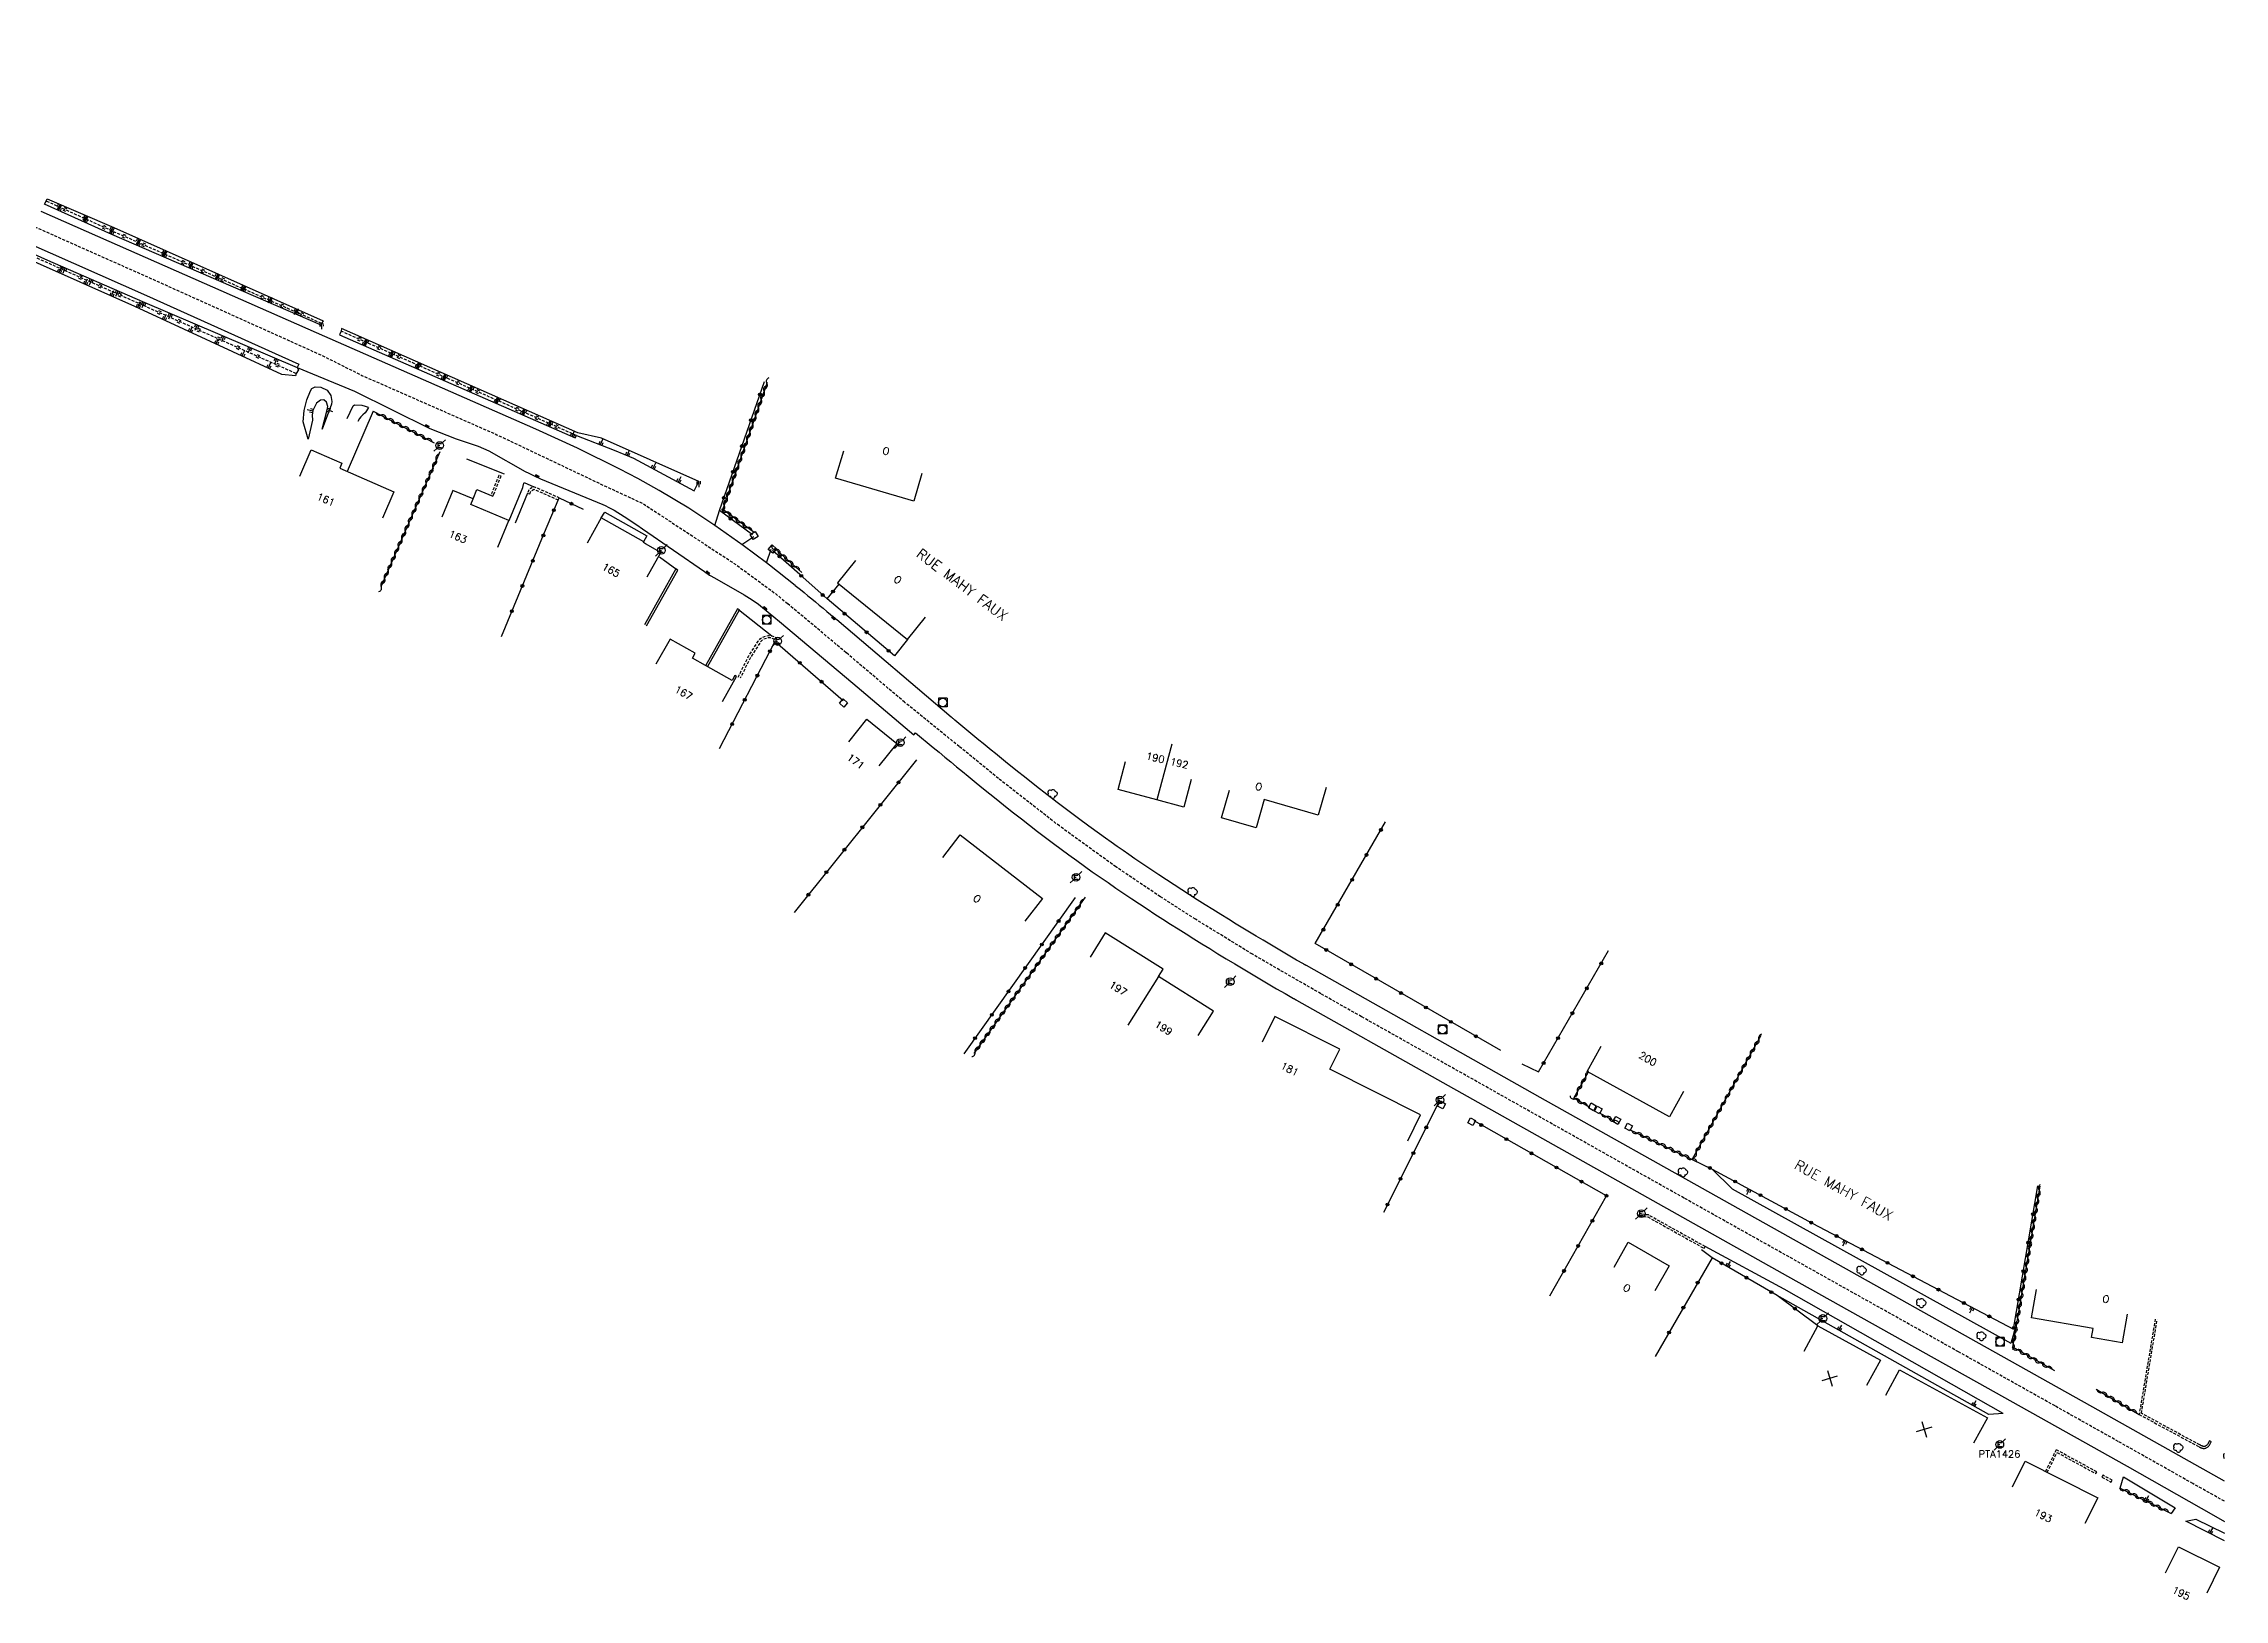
# Model space of a CAD drawing. Header units: millimetres. Extents: x 137000 to 138000, y 120000 to 120992.
# Drawn here: x 137621 to 138000, y 120085.3 to 120355.6 of the extents above; entities that cross this region are included whole.
import ezdxf
from ezdxf.enums import TextEntityAlignment as Align

# ---------------------------------------------------------------- set-up
doc = ezdxf.new("R2010")
doc.units = ezdxf.units.MM
doc.linetypes.add('DASHED', pattern=[0.75, 0.5, -0.25])
doc.layers.get('0').update_dxf_attribs({"linetype": 'CONTINUOUS'})
for name, color, linetype in [('W0001', 6, 'DASHED'), ('W0008', 7, 'CONTINUOUS'), ('W0100', 7, 'CONTINUOUS'), ('W0112', 1, 'DASHED'), ('W0211', 2, 'CONTINUOUS'), ('W0220', 5, 'DASHED'), ('W0300', 7, 'CONTINUOUS'), ('W0310', 3, 'CONTINUOUS'), ('W0322', 7, 'CONTINUOUS'), ('W0400', 7, 'CONTINUOUS'), ('W0420', 7, 'CONTINUOUS'), ('W0471', 7, 'CONTINUOUS'), ('W0989', 7, 'CONTINUOUS'), ('W0991', 7, 'CONTINUOUS'), ('W1102', 7, 'CONTINUOUS')]:
    doc.layers.add(name, color=color, linetype=linetype)
doc.styles.get("Standard").update_dxf_attribs({"font": 'romans.shx', "width": 0.85})

# ---------------------------------------------------------------- blocks, each defined once
blk = doc.blocks.new('T400')
for p, q in [((-0.15, 0.3), (0.15, 0.3)), ((-0.15, -0.25), (-0.15, 0.3)), ((-0.15, 0.15), (0.15, 0.15)), ((-0.15, 0), (0.15, 0)), ((0.15, 0.3), (0.15, -0.25)), ((-0.15, -0.15), (0.15, -0.15)), ((-0.15, -0.25), (-0.15, -0.3)), ((-0.15, -0.3), (0.15, -0.3)), ((0.15, -0.3), (0.15, -0.25))]:
    blk.add_line(p, q)
blk = doc.blocks.new('T471')
for p, q in [((-0.333334, 0.333334), (-0.333334, -0.333334)), ((-0.333334, 0.333334), (0.333334, 0.333334)), ((-0.333334, 0), (0, 0)), ((0.500001, 0.500001), (1.000002, 1.000002)), ((-0.500001, -0.500001), (-1.000002, -1.000002)), ((-0.333334, -0.333334), (0.333334, -0.333334))]:
    blk.add_line(p, q)
blk.add_ellipse((0, 0), major_axis=(0.471405, 0.471405), ratio=1, start_param=5.4977871438, end_param=11.780972451)
blk = doc.blocks.new('T420')
for p, q in [((0.75, 0.75), (-0.75, 0.75)), ((-0.75, 0.75), (-0.75, -0.75)), ((0.75, 0.75), (0.75, -0.75)), ((0.75, -0.75), (-0.75, -0.75))]:
    blk.add_line(p, q)
blk.add_ellipse((0, 0), major_axis=(-0.53, 0.53), ratio=1, start_param=3.926991, end_param=10.210176)
blk = doc.blocks.new('t112o')
at = {"color": 0, "linetype": 'Continuous'}
for p, q in [((-0.5, 0.5), (0.5, 0.5)), ((-0.5, -0.5), (-0.5, 0.5)), ((0.5, 0.5), (0.5, -0.5)), ((0.5, -0.5), (-0.5, -0.5))]:
    blk.add_line(p, q, dxfattribs=at)
blk = doc.blocks.new('t211o')
at = {"color": 0, "linetype": 'Continuous'}
for p, q in [((-0.29, 0.5), (-0.29, 0)), ((0, 1), (0, 0)), ((0.29, 0.5), (0.29, 0))]:
    blk.add_line(p, q, dxfattribs=at)
blk = doc.blocks.new('t322o')
at = {"color": 0, "linetype": 'Continuous'}
for radius in [0.25, 0.15]:
    blk.add_circle((0, 0), radius, dxfattribs=at)
blk = doc.blocks.new('t310o')
at = {"color": 0, "linetype": 'Continuous'}
for centre, start, end in [((-0.5, 0.38), 216.8699, 323.1304), ((0.5, -0.37), 36.8699, 143.1303)]:
    blk.add_arc(centre, 0.625, start, end, dxfattribs=at)
blk = doc.blocks.new('t220o')
at = {"color": 0, "linetype": 'Continuous'}
for p, q in [((-0.25, 0.25), (0.25, 0.25)), ((-0.25, -0.25), (0.25, -0.25))]:
    blk.add_line(p, q, dxfattribs=at)
blk = doc.blocks.new('t991o')
at = {"color": 0, "linetype": 'Continuous'}
for p, q in [((-1, 1), (1, -1)), ((-1, -1), (1, 1))]:
    blk.add_line(p, q, dxfattribs=at)
blk = doc.blocks.new('T300')
for p, q in [((-0.8, 0.51), (-0.86, 0.34)), ((-0.86, 0.34), (-0.86, 0.17)), ((-0.86, 0.17), (-0.74, 0.06)), ((-0.69, 0.63), (-0.8, 0.51)), ((-0.8, -0.06), (-0.74, 0.06)), ((-0.74, 0.06), (-0.69, 0.11)), ((-0.57, 0.69), (-0.69, 0.63)), ((-0.46, 0.69), (-0.57, 0.69)), ((-0.29, 0.63), (-0.46, 0.69)), ((-0.29, 0.63), (-0.17, 0.74)), ((-0.23, 0.57), (-0.29, 0.63)), ((-0.17, 0.74), (-0.06, 0.8)), ((-0.06, 0.8), (0.06, 0.8)), ((0.06, 0.8), (0.23, 0.74)), ((0.23, 0.74), (0.34, 0.63)), ((0.34, 0.63), (0.4, 0.51)), ((0.46, 0.46), (0.34, 0.46)), ((0.4, 0.51), (0.4, 0.46)), ((0.57, 0.4), (0.46, 0.46)), ((0.57, 0.4), (0.69, 0.29)), ((0.69, 0.29), (0.74, 0.17)), ((0.74, 0.06), (0.69, -0.17)), ((0.74, 0.17), (0.74, 0.06)), ((-0.8, -0.17), (-0.8, -0.06)), ((-0.8, -0.23), (-0.8, -0.17)), ((-0.74, -0.34), (-0.8, -0.23)), ((-0.69, -0.4), (-0.74, -0.34)), ((-0.51, -0.46), (-0.69, -0.4)), ((-0.4, -0.46), (-0.51, -0.46)), ((-0.4, -0.46), (-0.34, -0.46)), ((-0.34, -0.46), (-0.34, -0.4)), ((-0.34, -0.51), (-0.34, -0.46)), ((-0.29, -0.63), (-0.34, -0.51)), ((-0.17, -0.74), (-0.29, -0.63)), ((-0.06, -0.8), (-0.17, -0.74)), ((0.06, -0.8), (-0.06, -0.8)), ((0.17, -0.74), (0.06, -0.8)), ((0.23, -0.69), (0.17, -0.74)), ((0.29, -0.46), (0.23, -0.46)), ((0.29, -0.63), (0.23, -0.69)), ((0.46, -0.4), (0.29, -0.46)), ((0.34, -0.51), (0.29, -0.63)), ((0.34, -0.51), (0.34, -0.46)), ((0.57, -0.34), (0.46, -0.4)), ((0.63, -0.29), (0.57, -0.34)), ((0.69, -0.17), (0.63, -0.29))]:
    blk.add_line(p, q)

msp = doc.modelspace()

# ---------------------------------------------------------------- linework, layer by layer
at = {"layer": 'W0001', "flags": 128}
msp.add_lwpolyline([(137000, 120919.95), (137005.58, 120915.99), (137033.38, 120896.25), (137057.95, 120878.6), (137069.51, 120870.11), (137081.97, 120859.89), (137093.77, 120849.96), (137098.15, 120846.13), (137102.71, 120841.84), (137121.25, 120823.04), (137123.6, 120820.47), (137131.95, 120810.5), (137137.51, 120803.54), (137178.41, 120751.05), (137212.44, 120707.15), (137220.02, 120697.39), (137233.97, 120679.31), (137288.4, 120609.03), (137315.26, 120574.26), (137331.14, 120553.67), (137345.54, 120535.06), (137353.43, 120525.13), (137364.06, 120512.32), (137365.92, 120510.2), (137388.72, 120485.34), (137393.39, 120480.44), (137404.89, 120469.01), (137414.66, 120459.67), (137416.71, 120457.77), (137436.31, 120440.19), (137439.14, 120437.72), (137447.85, 120430.44), (137461.26, 120419.65), (137475.67, 120408.45), (137492.43, 120395.9), (137505.39, 120386.62), (137520.15, 120376.58), (137536.74, 120366), (137551.82, 120357.19), (137567.23, 120348.82), (137580.62, 120341.93), (137596.66, 120334.02), (137602.16, 120331.44), (137619.32, 120323.8), (137640.09, 120314.57), (137669.35, 120301.41), (137669.35, 120301.41), (137676.29, 120297.93), (137676.29, 120297.93), (137699.77, 120287.62), (137718.63, 120278.67), (137725.14, 120275.67), (137741.33, 120265.04), (137748.09, 120260.09), (137750.26, 120258.3)], dxfattribs=at)
at = {"layer": 'W0001'}
msp.add_lwpolyline([(138000, 120102.32), (137994.53, 120105.4), (137981.56, 120112.71), (137970.56, 120118.89), (137953.78, 120128.29), (137906.09, 120155), (137850.04, 120186.51), (137842.97, 120190.5), (137831.08, 120197.36), (137821.19, 120203.44), (137815.08, 120207.35), (137807.36, 120212.54), (137797.53, 120219.64), (137786.95, 120227.89), (137780.14, 120233.44), (137770.64, 120241.13), (137760.47, 120249.75), (137750.26, 120258.3)], dxfattribs=at)
at = {"layer": 'W0008', "flags": 128}
for points in [[(137751.62, 120261.43), (137747.17, 120264.95), (137746.61, 120265.38), (137742.55, 120268.39), (137737.65, 120271.84), (137733.11, 120274.83), (137728, 120277.91), (137724.25, 120280.01), (137721.16, 120281.64), (137713.78, 120285.28), (137706.56, 120288.58), (137668.44, 120305.31), (137632.38, 120321.21), (137620.58, 120326.39)], [(137618.1, 120321.03), (137638.85, 120311.82), (137665.35, 120299.9), (137665.09, 120299.32), (137675.03, 120295.17), (137688.11, 120288.68), (137692.7, 120286.93), (137696.54, 120285.65), (137698.36, 120284.81), (137704.68, 120281.25), (137705.32, 120280.91), (137706.24, 120280.47), (137707.33, 120279.98), (137708.35, 120279.54), (137718.18, 120275.47), (137718.57, 120275.3), (137719.21, 120275), (137720.14, 120274.49), (137721.91, 120273.39), (137724.07, 120271.97), (137725.08, 120271.29), (137735.85, 120263.86), (137736.72, 120263.23), (137736.94, 120263.09), (137738, 120262.5), (137739.9, 120261.42), (137740.03, 120261.34), (137742.72, 120259.8), (137743.7, 120259.22), (137744.51, 120258.69), (137745.23, 120258.17), (137745.94, 120257.62), (137748.89, 120255.17)], [(137673.73, 120290.43), (137674.79, 120292.65), (137675, 120292.79), (137676.33, 120292.73), (137676.87, 120292.6), (137677.42, 120292.38)], [(137678.3, 120291.72), (137673.74, 120281.25)], [(137677.44, 120292.34), (137677.13, 120291.75), (137676.87, 120291.41), (137676.48, 120291.05), (137676.12, 120290.71), (137675.9, 120290.41), (137675.63, 120289.89)], [(137694.51, 120283.43), (137701.03, 120280.83)], [(137701.91, 120272.69), (137704.3, 120278.43), (137704.44, 120279.2), (137704.51, 120279.33), (137706.19, 120278.59)], [(137695.64, 120276.46), (137696.31, 120278.09), (137699.08, 120276.95), (137699.22, 120277.28)], [(137705.1, 120277.48), (137702.93, 120272.26)], [(137717.88, 120273.15), (137718.53, 120274.19), (137725.84, 120270.05), (137725.26, 120269.02)], [(137737.65, 120271.84), (137738.45, 120274.46)], [(137744.42, 120269.89), (137742.36, 120268.47)], [(137746.61, 120265.38), (137747.42, 120267.76)], [(137741.77, 120257.28), (137747.54, 120252.68)]]:
    msp.add_lwpolyline(points, dxfattribs=at)
at = {"layer": 'W0008'}
for points in [[(137751.62, 120261.43), (137751.86, 120261.24), (137752.53, 120260.71), (137753.19, 120260.18), (137753.84, 120259.64), (137754.5, 120259.11), (137755.15, 120258.57), (137755.81, 120258.03), (137756.47, 120257.48), (137757.11, 120256.93), (137757.76, 120256.39), (137758.4, 120255.84), (137758.73, 120255.56), (137758.86, 120255.46)], [(137748.89, 120255.17), (137761.65, 120244.43), (137772.23, 120235.45), (137772.54, 120235.8), (137773.56, 120234.96), (137774.58, 120234.12), (137775.59, 120233.29), (137776.61, 120232.44), (137777.62, 120231.61), (137778.64, 120230.77), (137779.65, 120229.93), (137780.67, 120229.1), (137781.69, 120228.27), (137782.7, 120227.43), (137784.06, 120226.32), (137785.44, 120225.22), (137786.81, 120224.12), (137788.19, 120223.03), (137789.56, 120221.94), (137790.94, 120220.86), (137792.33, 120219.78), (137793.72, 120218.71), (137795.12, 120217.64), (137796.53, 120216.59), (137797.86, 120215.6), (137799.2, 120214.61), (137800.54, 120213.64), (137801.89, 120212.67), (137803.25, 120211.7), (137804.61, 120210.75), (137805.98, 120209.8), (137807.36, 120208.86), (137808.73, 120207.93), (137810.11, 120207), (137811.45, 120206.11), (137812.79, 120205.23), (137814.14, 120204.35), (137815.48, 120203.48), (137816.84, 120202.61), (137818.2, 120201.75), (137819.56, 120200.89), (137820.92, 120200.04), (137822.29, 120199.19), (137823.65, 120198.35), (137823.65, 120198.35), (137825.09, 120197.46), (137826.54, 120196.57), (137828, 120195.69), (137829.45, 120194.82), (137830.9, 120193.94), (137832.36, 120193.08), (137833.81, 120192.22), (137835.28, 120191.37), (137836.75, 120190.53), (137838.23, 120189.69), (137838.23, 120189.69), (137838.28, 120189.66), (137838.33, 120189.63), (137838.37, 120189.61), (137838.44, 120189.57), (137838.48, 120189.54), (137838.53, 120189.52), (137838.58, 120189.49), (137838.64, 120189.46), (137838.69, 120189.43), (137838.73, 120189.4), (137863.25, 120175.61), (137924.06, 120141.45), (137956.89, 120123.09), (137983.11, 120108.4), (137998.12, 120099.89), (138000, 120098.84)], [(138000, 120105.79), (137978.04, 120118.15), (137913.11, 120154.52), (137881.08, 120172.5), (137840.45, 120195.4), (137840.4, 120195.43), (137840.36, 120195.46), (137840.29, 120195.49), (137840.25, 120195.51), (137840.2, 120195.54), (137840.15, 120195.57), (137840.09, 120195.6), (137840.04, 120195.63), (137840, 120195.66), (137839.95, 120195.69), (137838.76, 120196.36), (137837.59, 120197.04), (137836.42, 120197.71), (137835.25, 120198.4), (137834.08, 120199.09), (137832.92, 120199.79), (137831.75, 120200.49), (137830.59, 120201.18), (137829.44, 120201.89), (137828.28, 120202.6), (137828.28, 120202.6), (137826.92, 120203.43), (137825.56, 120204.28), (137824.2, 120205.12), (137822.84, 120205.97), (137821.5, 120206.82), (137820.15, 120207.68), (137818.81, 120208.54), (137817.47, 120209.41), (137816.12, 120210.29), (137814.79, 120211.16), (137813.75, 120211.86), (137812.72, 120212.55), (137811.69, 120213.25), (137810.65, 120213.96), (137809.62, 120214.66), (137808.59, 120215.38), (137807.58, 120216.09), (137806.54, 120216.81), (137805.53, 120217.54), (137804.51, 120218.26), (137802.67, 120219.61), (137800.83, 120220.96), (137799, 120222.34), (137797.17, 120223.71), (137795.36, 120225.11), (137793.56, 120226.51), (137791.75, 120227.93), (137789.97, 120229.35), (137788.17, 120230.78), (137786.4, 120232.21), (137785.69, 120232.79), (137784.98, 120233.37), (137784.26, 120233.95), (137783.56, 120234.53), (137782.86, 120235.11), (137782.15, 120235.7), (137781.45, 120236.29), (137780.75, 120236.87), (137780.04, 120237.46), (137779.36, 120238.05), (137779.29, 120238.1), (137779.23, 120238.15), (137779.17, 120238.2), (137779.11, 120238.25), (137779.04, 120238.3), (137779, 120238.36), (137778.94, 120238.4), (137778.87, 120238.46), (137778.81, 120238.5), (137778.75, 120238.56), (137778.75, 120238.56), (137758.86, 120255.46)]]:
    msp.add_lwpolyline(points, dxfattribs=at)
at = {"layer": 'W0100', "flags": 128}
for points in [[(137665.52, 120280.42), (137667.51, 120285.01), (137672.85, 120282.68), (137672.47, 120281.81), (137681.88, 120277.7), (137679.88, 120273.12)], [(137773.62, 120280.89), (137772.22, 120276.08), (137758.65, 120280.04), (137760.05, 120284.84)], [(137699.94, 120268.09), (137701.86, 120272.71), (137695.23, 120275.47), (137695.64, 120276.46), (137692.14, 120277.92), (137690.21, 120273.3)], [(137725.87, 120262.93), (137728.24, 120267.18), (137728.31, 120267.29), (137728.2, 120267.36), (137728.14, 120267.24), (137728.14, 120267.24), (137725.6, 120268.68), (137725.26, 120268.87), (137725.32, 120268.98), (137717.88, 120273.15), (137715.44, 120268.79)], [(137725.78, 120254.41), (137731.23, 120264.11), (137730.88, 120264.31), (137725.43, 120254.6)], [(137736.4, 120247.29), (137741.95, 120257.18), (137741.6, 120257.38), (137736.05, 120247.49)], [(137738.96, 120241.27), (137741.4, 120245.64), (137741.13, 120245.77), (137740.65, 120244.91), (137736.03, 120247.5), (137736.03, 120247.5), (137733.77, 120248.77), (137734.26, 120249.65), (137729.87, 120252.12), (137727.42, 120247.75)]]:
    msp.add_lwpolyline(points, dxfattribs=at)
at = {"layer": 'W0100'}
for points in [[(137762.12, 120265.75), (137758.98, 120261.86), (137771.11, 120252.06), (137774.25, 120255.94)], [(137760.94, 120234.29), (137764.06, 120238.18), (137769.29, 120233.98), (137766.17, 120230.07)], [(137820.45, 120227.74), (137819.14, 120222.91), (137814.47, 120224.18), (137807.73, 120226), (137809.03, 120230.82)], [(137843.87, 120226.35), (137842.5, 120221.54), (137833.14, 120224.22), (137831.73, 120219.32), (137825.7, 120221.05), (137827.08, 120225.86)], [(137777.25, 120214.18), (137780.31, 120218.13), (137794.59, 120207.04), (137791.51, 120203.08)], [(137821.65, 120183.22), (137824.31, 120187.45), (137814.73, 120193.49), (137815.54, 120194.78), (137805.51, 120201.1), (137802.86, 120196.87)], [(137858.08, 120164.97), (137860.31, 120169.44), (137844.53, 120177.38), (137846.28, 120180.86), (137835, 120186.53), (137832.75, 120182.06)], [(137905.97, 120173.49), (137903.54, 120169.11), (137889.28, 120177.01), (137891.7, 120181.39)], [(137893.92, 120142.98), (137896.4, 120147.32), (137903.51, 120143.24), (137901.03, 120138.89)], [(137983.09, 120134.81), (137982.26, 120129.88), (137976.92, 120130.78), (137977.18, 120132.36), (137966.5, 120134.17), (137967.34, 120139.1)], [(137926.97, 120128.43), (137929.37, 120132.82), (137940.23, 120126.85), (137937.81, 120122.46)], [(137941.15, 120120.75), (137943.54, 120125.14), (137958.83, 120116.82), (137956.42, 120112.43)], [(137963.15, 120104.81), (137965.4, 120109.28), (137978, 120102.93), (137975.75, 120098.47)], [(137989.79, 120089.91), (137992, 120094.39), (137999.15, 120090.89), (137996.95, 120086.39)]]:
    msp.add_lwpolyline(points, dxfattribs=at)
at = {"layer": 'W0112', "flags": 128}
for points in [[(137700.12, 120280.56), (137698.85, 120277.43), (137699.22, 120277.28), (137700.49, 120280.41)], [(137705.47, 120277.33), (137705.7, 120277.85), (137705.84, 120277.92), (137706.12, 120278.08), (137706.22, 120278.14), (137710.42, 120276.3), (137710.58, 120276.67), (137706.19, 120278.59), (137706.06, 120278.5), (137705.92, 120278.42), (137705.66, 120278.28), (137705.39, 120278.15), (137705.1, 120277.48)]]:
    msp.add_lwpolyline(points, close=True, dxfattribs=at)
msp.add_lwpolyline([(137741.7, 120245.49), (137743.52, 120249.16), (137745.19, 120251.75), (137745.58, 120252.22), (137745.93, 120252.45), (137746.97, 120252.75), (137747.54, 120252.68), (137748.34, 120252.38), (137748.19, 120252), (137747.4, 120252.31), (137747.03, 120252.35), (137746.09, 120252.08), (137745.86, 120251.93), (137745.53, 120251.53), (137743.87, 120248.96), (137742.06, 120245.31)], dxfattribs=at)
at = {"layer": 'W0112'}
for points in [[(137909.61, 120146.25), (137909.78, 120146.56), (137899.89, 120152.07), (137898.29, 120152.21), (137898.26, 120151.86), (137899.79, 120151.73), (137909.61, 120146.25)], [(137987.98, 120133.98), (137985.18, 120117.41), (137995.59, 120111.79), (137995.62, 120111.79), (137995.64, 120111.78), (137995.65, 120111.76), (137995.67, 120111.75), (137995.68, 120111.75), (137995.7, 120111.73), (137995.73, 120111.72), (137995.75, 120111.71), (137995.76, 120111.71), (137995.78, 120111.69), (137995.86, 120111.66), (137995.93, 120111.63), (137996, 120111.6), (137996.08, 120111.57), (137996.15, 120111.54), (137996.23, 120111.53), (137996.31, 120111.51), (137996.39, 120111.5), (137996.47, 120111.5), (137996.54, 120111.5), (137996.65, 120111.53), (137996.76, 120111.55), (137996.86, 120111.6), (137996.95, 120111.64), (137997.04, 120111.71), (137997.14, 120111.77), (137997.22, 120111.85), (137997.29, 120111.93), (137997.36, 120112.01), (137997.42, 120112.11), (137997.42, 120112.11), (137997.43, 120112.12), (137997.43, 120112.14), (137997.45, 120112.14), (137997.45, 120112.16), (137997.45, 120112.17), (137997.47, 120112.18), (137997.47, 120112.19), (137997.48, 120112.2), (137997.48, 120112.21), (137997.73, 120112.66), (137997.42, 120112.83), (137997.17, 120112.38), (137997.17, 120112.37), (137997.17, 120112.36), (137997.15, 120112.35), (137997.15, 120112.34), (137997.15, 120112.32), (137997.14, 120112.32), (137997.14, 120112.31), (137997.12, 120112.29), (137997.12, 120112.29), (137997.12, 120112.29), (137997.08, 120112.21), (137997.03, 120112.15), (137996.97, 120112.1), (137996.9, 120112.04), (137996.84, 120111.99), (137996.78, 120111.95), (137996.72, 120111.91), (137996.64, 120111.89), (137996.58, 120111.86), (137996.51, 120111.86), (137996.47, 120111.86), (137996.42, 120111.86), (137996.36, 120111.86), (137996.31, 120111.87), (137996.25, 120111.89), (137996.18, 120111.9), (137996.12, 120111.93), (137996.06, 120111.95), (137996, 120111.98), (137995.93, 120112.01), (137995.93, 120112.01), (137995.9, 120112.03), (137995.86, 120112.05), (137995.84, 120112.06), (137995.83, 120112.07), (137995.84, 120112.06), (137995.78, 120112.1), (137995.76, 120112.11), (137995.73, 120112.11), (137995.73, 120112.11)], [(137995.73, 120112.11), (137985.58, 120117.61), (137988.33, 120133.93)], [(137969.2, 120107.36), (137970.93, 120110.79), (137977.65, 120107.14), (137977.83, 120107.44), (137970.78, 120111.27), (137968.89, 120107.52)], [(138000, 120109.72), (137999.98, 120109.82), (137999.95, 120109.9), (137999.95, 120109.9), (137999.93, 120109.98), (137999.92, 120110.06), (137999.92, 120110.13), (137999.9, 120110.21), (137999.9, 120110.28), (137999.92, 120110.35), (137999.92, 120110.43), (137999.93, 120110.5), (137999.97, 120110.56), (137999.98, 120110.62), (138000, 120110.64)], [(138000, 120110.64), (138000, 120110.65), (138000, 120110.65)], [(138000, 120110.64), (138000, 120110.64), (138000, 120110.64)], [(137980.34, 120105.67), (137980.51, 120105.98), (137978.87, 120106.84), (137978.72, 120106.53), (137980.34, 120105.67)]]:
    msp.add_lwpolyline(points, dxfattribs=at)
at = {"layer": 'W0211', "flags": 128}
for points in [[(137553.12, 120350.85), (137553.48, 120351.39), (137567.03, 120343.82), (137573.21, 120340.64), (137598.26, 120328.46), (137600.33, 120327.49), (137621.7, 120317.94), (137638.21, 120310.78), (137665.09, 120299.32), (137665.27, 120298.89), (137664.87, 120298.28), (137664.76, 120297.86), (137662.42, 120298.05), (137636.85, 120309.89), (137599.34, 120326.57), (137558.54, 120346.5), (137552.31, 120349.33)], [(137669.3, 120306.95), (137669.12, 120306.69), (137632.87, 120322.42), (137621.15, 120327.69), (137621.46, 120328.2), (137621.62, 120328.59), (137633.22, 120323.6), (137669.59, 120307.41)], [(137672.69, 120305.61), (137672.44, 120304.95), (137713.39, 120287.1), (137713.6, 120287.48), (137720.14, 120284.93), (137723.5, 120283.57), (137734.08, 120277.89), (137734.86, 120279.51), (137717.95, 120286.99), (137713.86, 120287.94), (137672.77, 120306.07)], [(137670.24, 120291.71), (137670.4, 120292.5), (137670.17, 120293.27), (137669.7, 120293.65), (137669.09, 120293.63), (137668.44, 120293.12), (137667.8, 120291.8), (137667.67, 120290.99), (137667.74, 120290.13), (137666.99, 120286.85), (137666.1, 120289.84), (137666.26, 120291.84), (137666.74, 120293.67), (137667.38, 120295.23), (137667.64, 120295.62), (137668.17, 120295.92), (137669.19, 120295.89), (137670.3, 120295.33), (137670.89, 120294.43), (137671.1, 120293.4), (137671.03, 120292.93), (137669.39, 120288.57)]]:
    msp.add_lwpolyline(points, close=True, dxfattribs=at)
at = {"layer": 'W0211'}
for points in [[(137910.98, 120160.04), (137914.45, 120156.58), (137962.87, 120129.78)], [(137961.58, 120117.58), (137923.47, 120139.19), (137909.78, 120146.56)], [(137961.58, 120117.58), (137959.04, 120117.39), (137922.26, 120138.07)], [(137963.95, 120133.28), (137962.87, 120129.78)], [(137981.9, 120104.6), (137982.45, 120106.59), (137991.45, 120101.21), (137990.72, 120100.23)], [(137993.31, 120098.89), (137995.06, 120099.24), (138000, 120096.78)], [(138000, 120095.46), (137993.31, 120098.89)]]:
    msp.add_lwpolyline(points, dxfattribs=at)
at = {"layer": 'W0220', "flags": 128}
for points in [[(137553.12, 120350.85), (137573, 120340.21), (137600.09, 120327.1), (137637.54, 120310.45), (137664.87, 120298.28)], [(137669.3, 120306.95), (137633.03, 120322.95), (137621.46, 120328.2)], [(137713.6, 120287.48), (137672.69, 120305.61)]]:
    msp.add_lwpolyline(points, dxfattribs=at)
at = {"layer": 'W0310', "flags": 128}
for points in [[(137744.51, 120270.61), (137739.04, 120274.65), (137746.78, 120296.76)], [(137678.3, 120291.72), (137688.85, 120286.23)], [(137689.84, 120284.67), (137679.65, 120261.28)], [(137752.77, 120263.69), (137748.01, 120267.91)], [(137802.03, 120207.27), (137782.67, 120180.13)]]:
    msp.add_lwpolyline(points, dxfattribs=at)
at = {"layer": 'W0310'}
for points in [[(137896.59, 120166.93), (137907.53, 120161.71), (137919.5, 120183.32)], [(137889.73, 120170.75), (137886.94, 120172.37), (137889.47, 120176.92)], [(137891.31, 120169.88), (137894, 120168.36)], [(137970.54, 120124.96), (137963.25, 120129.07), (137967.97, 120157.05)], [(137977.73, 120121.81), (137985.18, 120117.41)], [(137981.9, 120104.6), (137990.72, 120100.23)]]:
    msp.add_lwpolyline(points, dxfattribs=at)
at = {"layer": 'W0322', "flags": 128}
for points in [[(137744.21, 120270.21), (137738.45, 120274.46), (137746.29, 120296.89)], [(137700.55, 120252.58), (137707.88, 120270.2), (137710.58, 120276.66), (137714.78, 120274.67)], [(137728.04, 120266.39), (137731.05, 120264.21)], [(137752.44, 120263.32), (137747.68, 120267.53)], [(137738.47, 120233.13), (137748.15, 120251.75)], [(137800.3, 120207.19), (137780.93, 120180.05)]]:
    msp.add_lwpolyline(points, dxfattribs=at)
at = {"layer": 'W0322'}
for points in [[(137771.11, 120252.06), (137768.9, 120249.18), (137757.15, 120259.08), (137757.15, 120259.08), (137752.44, 120263.32)], [(137757.15, 120259.08), (137759.23, 120261.65)], [(137748.11, 120251.71), (137759.98, 120241.43)], [(137772.69, 120231.11), (137751.44, 120204.62)], [(137874.23, 120180.61), (137842.01, 120199.21), (137854.23, 120220.37)], [(137877.92, 120178.35), (137880.79, 120176.91), (137892.98, 120198)], [(137863.54, 120171.75), (137853.87, 120152.51)], [(137882.78, 120137.99), (137892.62, 120155.41), (137869.59, 120168.4)], [(137907.53, 120161.71), (137910.98, 120160.04), (137928.47, 120150.59), (137928.47, 120150.59), (137963.36, 120132.22), (137967.58, 120157.11)], [(137910.95, 120144.64), (137901.09, 120127.48)], [(137929.37, 120132.82), (137922.26, 120138.07), (137910.95, 120144.64), (137910.95, 120144.64), (137909.14, 120146.01)]]:
    msp.add_lwpolyline(points, dxfattribs=at)
at = {"layer": 'W1102'}
msp.add_lwpolyline([(137817.08, 120233.84), (137814.47, 120224.18)], dxfattribs=at)
at = {"layer": 'W1102', "flags": 128}
msp.add_lwpolyline([(137814.73, 120193.49), (137809.4, 120185.03)], dxfattribs=at)

# ---------------------------------------------------------------- block references
at = {"layer": 'W0112'}
for p, rotation in [((137744.47, 120270.09), 301.3212864948512), ((137747.65, 120267.76), 319.6553247739943), ((137760.02, 120241.01), 139.236644942681), ((137863.95, 120171.19), 151.4477515964957), ((137890.14, 120170.86), 330.7288453633686), ((137891.19, 120170.29), 330.7203902202449), ((137869.18, 120168.29), 151.4432234484921), ((137894.41, 120168.48), 331.4477515966195), ((137896.47, 120167.34), 331.4477515955587)]:
    msp.add_blockref('t112o', p, dxfattribs=dict(at, rotation=rotation))
at = {"layer": 'W0211'}
for p, rotation in [((137623.86, 120327.63), 156.7201275262502), ((137623.59, 120326.59), 335.7905280076765), ((137628.45, 120325.65), 156.7201275262731), ((137628.15, 120324.54), 335.790528007691), ((137633.04, 120323.67), 156.7201275262874), ((137632.71, 120322.49), 335.7905280077281), ((137637.61, 120321.64), 156.0029534966036), ((137637.3, 120320.5), 336.5417261093701), ((137642.18, 120319.61), 156.0029534965807), ((137641.89, 120318.51), 336.5417261093328), ((137646.75, 120317.58), 156.0029534966256), ((137646.48, 120316.52), 336.5417261093032), ((137623.62, 120315.77), 336.0176275372136), ((137624.77, 120316.59), 156.3308847647067), ((137628.18, 120313.74), 336.017627537161), ((137629.36, 120314.59), 156.5285447023746), ((137651.32, 120315.54), 156.0029534965884), ((137651.06, 120314.53), 336.5417261093625), ((137655.89, 120313.51), 156.0029534965587), ((137655.65, 120312.54), 336.5417261093252), ((137632.75, 120311.71), 336.0176275371763), ((137633.95, 120312.61), 156.7262046401296), ((137637.32, 120309.67), 335.1605779736728), ((137638.54, 120310.64), 156.9095938036492), ((137660.46, 120311.47), 156.0029534965884), ((137660.24, 120310.55), 336.5417261093854), ((137665.03, 120309.44), 156.0029534965587), ((137664.83, 120308.56), 336.541726109393), ((137641.86, 120307.57), 335.1605779736577), ((137643.14, 120308.68), 156.9095938036197), ((137646.4, 120305.47), 335.1605779736425), ((137647.74, 120306.71), 156.9095938036646), ((137669.3, 120306.95), 182.9484181069704), ((137650.94, 120303.37), 335.160577973635), ((137652.34, 120304.75), 156.9095938036427), ((137655.47, 120301.27), 335.1605779736501), ((137656.94, 120302.79), 156.9095938036274), ((137676.6, 120303.14), 336.4463730065592), ((137677.26, 120304.09), 156.1853972991141), ((137681.19, 120301.14), 336.4463730065669), ((137681.83, 120302.07), 156.1853972991513), ((137660.01, 120299.17), 335.1605779736431), ((137661.55, 120300.83), 156.9095938036427), ((137685.77, 120299.14), 336.4463730065373), ((137686.41, 120300.05), 156.1853972991285), ((137690.35, 120297.14), 336.4463730065669), ((137690.98, 120298.03), 156.1853972991657), ((137694.94, 120295.14), 336.4463730065964), ((137695.56, 120296.01), 156.1853972991437), ((137667.79, 120291.75), 74.04796385537524), ((137670.32, 120291.92), 251.8411997100948), ((137699.52, 120293.14), 336.4463730065516), ((137700.13, 120293.99), 156.1853972990769), ((137704.11, 120291.14), 336.4463730065669), ((137704.71, 120291.97), 156.1853972991141), ((137708.69, 120289.15), 336.4463730065154), ((137709.28, 120289.95), 156.1853972990845), ((137712.83, 120287.34), 336.4463730065669), ((137717.74, 120285.86), 338.6888330488695), ((137722.39, 120284.02), 337.9976656683761), ((137726.85, 120281.77), 331.7799548879603), ((137731.26, 120279.4), 331.7799548879682), ((137734.86, 120279.51), 182.9484181069695), ((137917.48, 120156.53), 153.359233378355), ((137934.17, 120147.58), 151.831538310539), ((137913.59, 120143.11), 328.0622147653726), ((137956.23, 120135.97), 153.245789276787), ((137932.96, 120132.06), 331.9389924726678), ((137956.32, 120118.92), 330.1165874867604), ((137986.32, 120102.41), 329.7022453077095), ((137997.43, 120096.78), 331.4918694370058)]:
    msp.add_blockref('t211o', p, dxfattribs=dict(at, rotation=rotation))
at = {"layer": 'W0220'}
for p, rotation in [((137624.74, 120326.72), 155.5479411174265), ((137628.15, 120325.16), 155.5479411174265), ((137631.56, 120323.61), 155.5479411174265), ((137634.99, 120322.08), 156.2065420131201), ((137638.42, 120320.57), 156.2065420131201), ((137641.85, 120319.06), 156.2065420131201), ((137645.28, 120317.54), 156.2065420131201), ((137623.95, 120316.49), 336.0259756931005), ((137627.37, 120314.97), 336.0259756931005), ((137630.8, 120313.44), 336.0259756931005), ((137648.71, 120316.03), 156.2065420131201), ((137652.14, 120314.52), 156.2065420131201), ((137655.58, 120313.01), 156.2065420131201), ((137634.22, 120311.92), 336.0259756931005), ((137637.65, 120310.4), 336.0005232571932), ((137659.01, 120311.49), 156.2065420131201), ((137662.44, 120309.98), 156.2065420131201), ((137641.08, 120308.87), 336.0005232571932), ((137644.5, 120307.35), 336.0005232571932), ((137647.93, 120305.82), 336.0005232571932), ((137665.87, 120308.47), 156.2065420131201), ((137651.35, 120304.3), 336.0005232571932), ((137654.78, 120302.77), 336.0005232571932), ((137675.89, 120304.19), 156.0927811000433), ((137679.32, 120302.67), 156.0927811000433), ((137658.21, 120301.25), 336.0005232571932), ((137661.63, 120299.72), 336.0005232571932), ((137682.75, 120301.15), 156.0927811000433), ((137686.18, 120299.63), 156.0927811000433), ((137689.61, 120298.11), 156.0927811000433), ((137693.03, 120296.59), 156.0927811000433), ((137696.46, 120295.07), 156.0927811000433), ((137699.89, 120293.55), 156.0927811000433), ((137703.32, 120292.03), 156.0927811000433), ((137706.75, 120290.51), 156.0927811000433), ((137710.18, 120288.99), 156.0927811000433)]:
    msp.add_blockref('t220o', p, dxfattribs=dict(at, rotation=rotation))
at = {"layer": 'W0300'}
for p in [(137796.39, 120225.2), (137820.73, 120208.16), (137905.95, 120159.46), (137937, 120142.41), (137947.37, 120136.75), (137957.81, 120130.98), (137992.01, 120111.59)]:
    msp.add_blockref('T300', p, dxfattribs=at)
at = {"layer": 'W0310'}
for p, rotation in [((137745.71, 120293.72), 70.72306882745454), ((137746.21, 120295.13), 70.72306882745454), ((137746.7, 120296.55), 70.72306882745454), ((137679.63, 120291.03), 332.5031410558674), ((137680.96, 120290.34), 332.5031410558674), ((137744.72, 120290.89), 70.72306882745454), ((137745.22, 120292.3), 70.72306882745454), ((137682.29, 120289.65), 332.5031410558674), ((137683.62, 120288.95), 332.5031410558674), ((137684.95, 120288.26), 332.5031410558674), ((137686.29, 120287.57), 332.5031410558674), ((137687.62, 120286.88), 332.5031410558674), ((137743.24, 120286.64), 70.72306882745454), ((137743.73, 120288.06), 70.72306882745454), ((137744.23, 120289.47), 70.72306882745454), ((137689.24, 120283.29), 246.4526152596872), ((137741.75, 120282.39), 70.72306882745454), ((137742.25, 120283.81), 70.72306882745454), ((137742.74, 120285.22), 70.72306882745454), ((137687.45, 120279.17), 246.4526152596872), ((137688.05, 120280.54), 246.4526152596872), ((137688.65, 120281.92), 246.4526152596872), ((137740.27, 120278.14), 70.72306882745454), ((137740.76, 120279.56), 70.72306882745454), ((137741.26, 120280.98), 70.72306882745454), ((137685.65, 120275.04), 246.4526152596872), ((137686.25, 120276.42), 246.4526152596872), ((137686.85, 120277.79), 246.4526152596872), ((137739.28, 120275.31), 70.72306882745454), ((137739.77, 120276.73), 70.72306882745454), ((137683.85, 120270.92), 246.4526152596872), ((137684.45, 120272.29), 246.4526152596872), ((137685.05, 120273.67), 246.4526152596872), ((137739.68, 120274.17), 143.5567390559876), ((137740.89, 120273.28), 143.5567390559876), ((137742.1, 120272.39), 143.5567390559876), ((137743.3, 120271.5), 143.5567390559876), ((137682.05, 120266.79), 246.4526152596872), ((137682.65, 120268.17), 246.4526152596872), ((137683.25, 120269.54), 246.4526152596872), ((137748.28, 120267.67), 138.4321820660242), ((137680.86, 120264.04), 246.4526152596872), ((137681.45, 120265.42), 246.4526152596872), ((137749.4, 120266.68), 138.4321820660242), ((137750.52, 120265.68), 138.4321820660242), ((137751.64, 120264.69), 138.4321820660242), ((137679.66, 120261.29), 246.4526152596872), ((137680.26, 120262.67), 246.4526152596872), ((137799.42, 120203.6), 234.4946852449493), ((137800.29, 120204.82), 234.4946852449493), ((137801.16, 120206.05), 234.4946852449493), ((137795.93, 120198.72), 234.4946852449493), ((137796.8, 120199.94), 234.4946852449493), ((137797.68, 120201.16), 234.4946852449493), ((137798.55, 120202.38), 234.4946852449493), ((137793.32, 120195.06), 234.4946852449493), ((137794.19, 120196.28), 234.4946852449493), ((137795.06, 120197.5), 234.4946852449493), ((137790.71, 120191.39), 234.4946852449493), ((137791.58, 120192.61), 234.4946852449493), ((137792.45, 120193.83), 234.4946852449493), ((137788.09, 120187.73), 234.4946852449493), ((137788.96, 120188.95), 234.4946852449493), ((137789.83, 120190.17), 234.4946852449493), ((137785.48, 120184.07), 234.4946852449493), ((137786.35, 120185.29), 234.4946852449493), ((137787.22, 120186.51), 234.4946852449493), ((137782.87, 120180.4), 234.4946852449493), ((137783.74, 120181.62), 234.4946852449493), ((137784.61, 120182.84), 234.4946852449493), ((137917.64, 120179.97), 61.01924345925254), ((137918.37, 120181.28), 61.01924345925254), ((137919.1, 120182.59), 61.01924345925254), ((137889.01, 120176.1), 60.89588324688047), ((137915.46, 120176.03), 61.01924345925254), ((137916.19, 120177.35), 61.01924345925254), ((137916.92, 120178.66), 61.01924345925254), ((137887.55, 120173.48), 60.89588324688047), ((137888.28, 120174.79), 60.89588324688047), ((137913.28, 120172.1), 61.01924345925254), ((137914.01, 120173.41), 61.01924345925254), ((137914.74, 120174.72), 61.01924345925254), ((137887.14, 120172.25), 149.8425055262823), ((137888.43, 120171.5), 149.8425055262823), ((137892.62, 120169.14), 330.579427930486), ((137911.83, 120169.47), 61.01924345925254), ((137912.56, 120170.79), 61.01924345925254), ((137893.92, 120168.41), 330.579427930486), ((137897.94, 120166.29), 334.4587036182477), ((137899.3, 120165.64), 334.4587036182477), ((137900.65, 120164.99), 334.4587036182477), ((137909.65, 120165.54), 61.01924345925254), ((137910.38, 120166.85), 61.01924345925254), ((137911.1, 120168.16), 61.01924345925254), ((137902, 120164.35), 334.4587036182477), ((137903.36, 120163.7), 334.4587036182477), ((137904.71, 120163.05), 334.4587036182477), ((137906.07, 120162.41), 334.4587036182477), ((137907.42, 120161.76), 334.4587036182477), ((137908.2, 120162.91), 61.01924345925254), ((137908.92, 120164.22), 61.01924345925254), ((137967.34, 120153.35), 80.42606001880351), ((137967.59, 120154.83), 80.42606001880351), ((137967.84, 120156.31), 80.42606001880351), ((137966.84, 120150.39), 80.42606001880351), ((137967.09, 120151.87), 80.42606001880351), ((137966.1, 120145.96), 80.42606001880351), ((137966.34, 120147.44), 80.42606001880351), ((137966.59, 120148.92), 80.42606001880351), ((137965.6, 120143), 80.42606001880351), ((137965.85, 120144.48), 80.42606001880351), ((137964.85, 120138.56), 80.42606001880351), ((137965.1, 120140.04), 80.42606001880351), ((137965.35, 120141.52), 80.42606001880351), ((137964.1, 120134.12), 80.42606001880351), ((137964.35, 120135.6), 80.42606001880351), ((137964.6, 120137.08), 80.42606001880351), ((137963.6, 120131.17), 80.42606001880351), ((137963.85, 120132.65), 80.42606001880351), ((137963.35, 120129.69), 80.42606001880351), ((137964.01, 120128.64), 150.5665873373974), ((137965.32, 120127.91), 150.5665873373974), ((137966.63, 120127.17), 150.5665873373974), ((137967.93, 120126.43), 150.5665873373974), ((137969.24, 120125.69), 150.5665873373974), ((137978.73, 120121.22), 329.4532881809927), ((137980.02, 120120.46), 329.4532881809927), ((137981.31, 120119.7), 329.4532881809927), ((137982.6, 120118.93), 329.4532881809927), ((137983.89, 120118.17), 329.4532881809927), ((137982.65, 120104.23), 333.6384201250144), ((137984, 120103.56), 333.6384201250144), ((137985.34, 120102.89), 333.6384201250144), ((137986.68, 120102.23), 333.6384201250144), ((137988.03, 120101.56), 333.6384201250144), ((137989.37, 120100.9), 333.6384201250144)]:
    msp.add_blockref('t310o', p, dxfattribs=dict(at, rotation=rotation))
at = {"layer": 'W0322'}
for p, rotation in [((137745.49, 120294.6), 70.72306882742267), ((137743.93, 120290.12), 70.72306882742267), ((137742.36, 120285.64), 70.72306882742267), ((137740.79, 120281.15), 70.72306882742267), ((137712.75, 120275.63), 334.5849185371297), ((137739.22, 120276.67), 70.72306882742267), ((137709.68, 120274.5), 67.39501425029829), ((137740.39, 120273.03), 143.5567390557327), ((137707.85, 120270.12), 67.39501425033434), ((137706.02, 120265.73), 67.39501425033434), ((137748.88, 120266.47), 138.4321820660242), ((137704.2, 120261.35), 67.39501425033434), ((137752.68, 120263.1), 138.0968863116996), ((137702.37, 120256.96), 67.39501425033434), ((137756.4, 120259.76), 138.0968863116996), ((137760.2, 120256.51), 139.8886429484625), ((137764.03, 120253.29), 139.8886429484625), ((137747.23, 120249.99), 62.51260295788916), ((137748.64, 120251.25), 319.1144685963652), ((137767.85, 120250.07), 139.8886429484625), ((137745.04, 120245.77), 62.51260295788916), ((137752.42, 120247.98), 319.1144685963652), ((137756.2, 120244.71), 319.1144685963652), ((137742.85, 120241.56), 62.51260295788916), ((137740.66, 120237.35), 62.51260295788916), ((137769.56, 120227.21), 231.266102303571), ((137766.43, 120223.31), 231.266102303571), ((137763.3, 120219.41), 231.266102303571), ((137853.41, 120218.95), 59.99166380337068), ((137760.17, 120215.51), 231.266102303571), ((137850.91, 120214.62), 59.99166380337068), ((137757.04, 120211.61), 231.266102303571), ((137753.91, 120207.71), 231.266102303571), ((137848.41, 120210.29), 59.99166380337068), ((137797.39, 120203.12), 234.4946852449493), ((137845.91, 120205.96), 59.99166380337068), ((137843.41, 120201.63), 59.99166380337068), ((137794.49, 120199.05), 234.4946852449493), ((137843.92, 120198.11), 149.9895646262731), ((137848.25, 120195.61), 149.9895646262731), ((137891.7, 120195.77), 59.97251138332118), ((137791.58, 120194.98), 234.4946852449493), ((137852.58, 120193.11), 149.9895646262731), ((137788.68, 120190.91), 234.4946852449493), ((137856.91, 120190.61), 149.9895646262731), ((137861.24, 120188.11), 149.9895646262731), ((137889.19, 120191.44), 59.97251138332118), ((137785.78, 120186.84), 234.4946852449493), ((137865.57, 120185.61), 149.9895646262731), ((137886.69, 120187.11), 59.97251138332118), ((137782.87, 120182.77), 234.4946852449493), ((137869.9, 120183.11), 149.9895646262731), ((137884.19, 120182.79), 59.97251138332118), ((137881.69, 120178.46), 59.97251138332118), ((137861.3, 120167.28), 243.3049818430152), ((137870.86, 120167.69), 150.5723839105036), ((137875.21, 120165.23), 150.5723839105036), ((137859.05, 120162.81), 243.3049818430152), ((137879.57, 120162.77), 150.5723839105036), ((137856.81, 120158.34), 243.3049818430152), ((137883.92, 120160.32), 150.5723839105036), ((137888.28, 120157.86), 150.5723839105036), ((137910.58, 120160.23), 334.166301948724), ((137914.98, 120157.87), 331.621252583237), ((137854.56, 120153.88), 243.3049818430152), ((137892.62, 120155.4), 60.53248850588524), ((137919.38, 120155.5), 331.621252583237), ((137890.16, 120151.05), 60.53248850588524), ((137923.78, 120153.12), 331.621252583237), ((137928.18, 120150.74), 331.621252583237), ((137966.74, 120152.18), 80.38015083778625), ((137887.7, 120146.69), 60.53248850588524), ((137932.6, 120148.41), 332.2367963766928), ((137965.9, 120147.25), 80.38015083778625), ((137912.61, 120143.68), 149.8519801765518), ((137937.03, 120146.08), 332.2367963766928), ((137941.45, 120143.75), 332.2367963766928), ((137885.24, 120142.34), 60.53248850588524), ((137908.46, 120140.31), 240.1259404655727), ((137916.94, 120141.17), 149.8519801765518), ((137921.26, 120138.66), 149.8519801765518), ((137945.88, 120141.42), 332.2367963766928), ((137950.3, 120139.1), 332.2367963766928), ((137965.07, 120142.32), 80.38015083778625), ((137905.97, 120135.97), 240.1259404655727), ((137925.35, 120135.79), 143.5146120096842), ((137954.73, 120136.77), 332.2367963766928), ((137964.23, 120137.39), 80.38015083778625), ((137903.48, 120131.64), 240.1259404655727), ((137959.15, 120134.44), 332.2367963766928), ((137963.4, 120132.46), 80.38015083778625)]:
    msp.add_blockref('t322o', p, dxfattribs=dict(at, rotation=rotation))
msp.add_blockref('t322o', (137758.19, 120260.37), dxfattribs=at)
at = {"layer": 'W0400'}
for p, rotation in [((137687.63, 120289.09), 243.136995516067), ((137706.74, 120280.4), 245.7882910577523), ((137736.41, 120263.64), 233.903305835011), ((137746.36, 120257.46), 230.7744342856177), ((137758.27, 120255.79), 229.2343894611753)]:
    msp.add_blockref('T400', p, dxfattribs=dict(at, rotation=rotation))
at = {"layer": 'W0420'}
for p in [(137746.66, 120255.44), (137777.25, 120241.11), (137864.12, 120184.31), (137961, 120130.02)]:
    msp.add_blockref('T420', p, dxfattribs=at)
at = {"layer": 'W0471'}
for p in [(137689.84, 120285.74), (137728.36, 120267.52), (137748.57, 120251.76), (137769.87, 120234.13), (137800.43, 120210.74), (137827.22, 120192.59), (137863.66, 120172.02), (137898.67, 120152.31), (137930.22, 120134.08), (137960.97, 120112.19)]:
    msp.add_blockref('T471', p, dxfattribs=at)
at = {"layer": 'W0991'}
for p, rotation in [((137931.43, 120123.7), 331.2052903515684), ((137947.83, 120114.84), 331.4102186688967)]:
    msp.add_blockref('t991o', p, dxfattribs=dict(at, rotation=rotation))

# ---------------------------------------------------------------- texts
at = {"layer": 'W0989'}
for rotation, p in [(323, (137780.65, 120261.55)), (331, (137933.85, 120156.37))]:
    msp.add_text('RUE MAHY FAUX', height=1.75, rotation=rotation, dxfattribs=at).set_placement(p, align=Align.MIDDLE)
at = {"layer": 'W0991'}
for s, rotation, p in [('O', 343.7511, (137767.4, 120284.78)), ('161', 336.4526, (137670.05, 120276.35)), ('163', 337.395, (137693, 120269.89)), ('165', 330.7192, (137719.63, 120264.1)), ('O', 323, (137769.44, 120262.41)), ('167', 330.7192, (137732.22, 120242.78)), ('171', 323, (137762.13, 120230.86)), ('190', 347, (137814.21, 120231.49)), ('192', 347, (137818.36, 120230.54)), ('O', 347, (137832.18, 120226.47)), ('O', 323, (137783.23, 120206.99)), ('197', 328, (137807.74, 120191.42)), ('199', 328, (137815.64, 120184.55)), ('181', 333, (137837.55, 120177.41)), ('200', 330, (137899.8, 120179.19)), ('O', 330, (137896.15, 120139.36)), ('O', 350, (137979.41, 120137.45)), ('193', 334, (137968.51, 120099.84)), ('195', 334, (137992.49, 120086.36))]:
    msp.add_text(s, height=1.25, rotation=rotation, dxfattribs=at).set_placement(p, align=Align.MIDDLE)
msp.add_text('PTA1426', height=1.25, dxfattribs=at).set_placement((137960.92, 120110.54), align=Align.MIDDLE)

doc.saveas('drawing.dxf')
